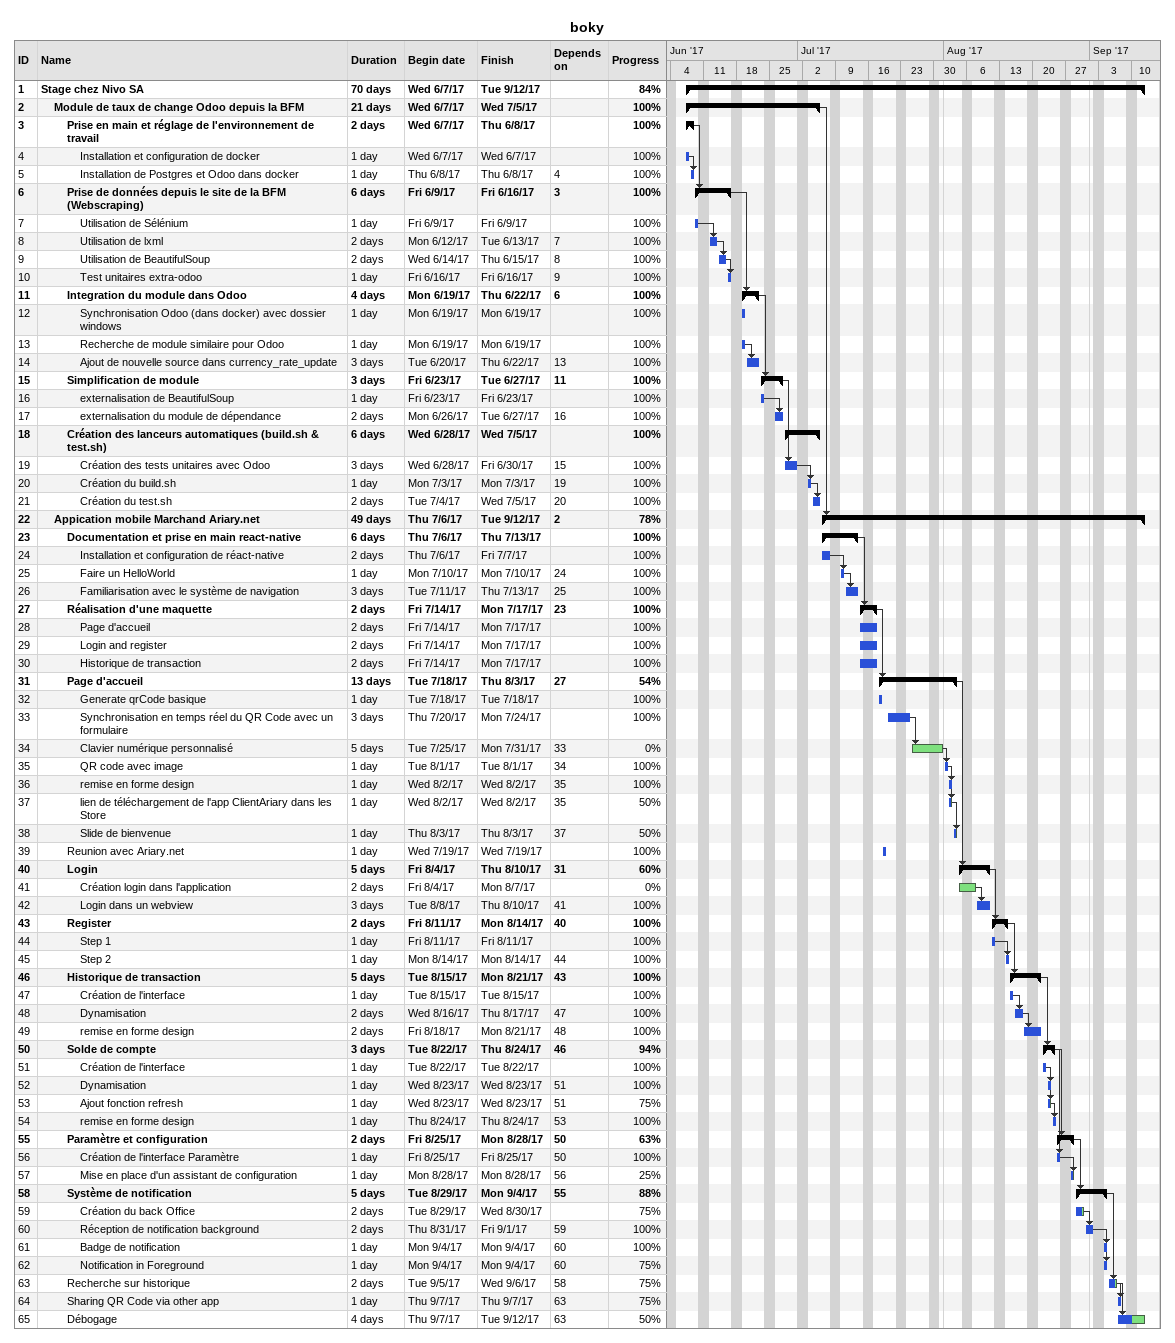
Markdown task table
boky

| ID | Level | Task | Duration | Start | Finish | Predecessors | % complete |
|---|---|---|---|---|---|---|---|
| 1 | 1 | **Stage chez Nivo SA** | 70d | 2017-06-07 | 2017-09-12 |  | 84 |
| 2 | 2 | **Module de taux de change Odoo depuis la BFM** | 21d | 2017-06-07 | 2017-07-05 |  | 100 |
| 3 | 3 | **Prise en main et réglage de l'environnement de travail** | 2d | 2017-06-07 | 2017-06-08 |  | 100 |
| 4 | 4 | Installation et configuration de docker | 1d | 2017-06-07 | 2017-06-07 |  | 100 |
| 5 | 4 | Installation de Postgres et Odoo dans docker | 1d | 2017-06-08 | 2017-06-08 | 4 | 100 |
| 6 | 3 | **Prise de données depuis le site de la BFM (Webscraping)** | 6d | 2017-06-09 | 2017-06-16 | 3 | 100 |
| 7 | 4 | Utilisation de Sélénium | 1d | 2017-06-09 | 2017-06-09 |  | 100 |
| 8 | 4 | Utilisation de lxml | 2d | 2017-06-12 | 2017-06-13 | 7 | 100 |
| 9 | 4 | Utilisation de BeautifulSoup | 2d | 2017-06-14 | 2017-06-15 | 8 | 100 |
| 10 | 4 | Test unitaires extra-odoo | 1d | 2017-06-16 | 2017-06-16 | 9 | 100 |
| 11 | 3 | **Integration du module dans Odoo** | 4d | 2017-06-19 | 2017-06-22 | 6 | 100 |
| 12 | 4 | Synchronisation Odoo (dans docker) avec dossier windows | 1d | 2017-06-19 | 2017-06-19 |  | 100 |
| 13 | 4 | Recherche de module similaire pour Odoo | 1d | 2017-06-19 | 2017-06-19 |  | 100 |
| 14 | 4 | Ajout de nouvelle source dans currency_rate_update | 3d | 2017-06-20 | 2017-06-22 | 13 | 100 |
| 15 | 3 | **Simplification de module** | 3d | 2017-06-23 | 2017-06-27 | 11 | 100 |
| 16 | 4 | externalisation de BeautifulSoup | 1d | 2017-06-23 | 2017-06-23 |  | 100 |
| 17 | 4 | externalisation du module de dépendance | 2d | 2017-06-26 | 2017-06-27 | 16 | 100 |
| 18 | 3 | **Création des lanceurs automatiques (build.sh & test.sh)** | 6d | 2017-06-28 | 2017-07-05 |  | 100 |
| 19 | 4 | Création des tests unitaires avec Odoo | 3d | 2017-06-28 | 2017-06-30 | 15 | 100 |
| 20 | 4 | Création du build.sh | 1d | 2017-07-03 | 2017-07-03 | 19 | 100 |
| 21 | 4 | Création du test.sh | 2d | 2017-07-04 | 2017-07-05 | 20 | 100 |
| 22 | 2 | **Appication mobile Marchand Ariary.net** | 49d | 2017-07-06 | 2017-09-12 | 2 | 78 |
| 23 | 3 | **Documentation et prise en main react-native** | 6d | 2017-07-06 | 2017-07-13 |  | 100 |
| 24 | 4 | Installation et configuration de réact-native | 2d | 2017-07-06 | 2017-07-07 |  | 100 |
| 25 | 4 | Faire un HelloWorld | 1d | 2017-07-10 | 2017-07-10 | 24 | 100 |
| 26 | 4 | Familiarisation avec le système de navigation | 3d | 2017-07-11 | 2017-07-13 | 25 | 100 |
| 27 | 3 | **Réalisation d'une maquette** | 2d | 2017-07-14 | 2017-07-17 | 23 | 100 |
| 28 | 4 | Page d'accueil | 2d | 2017-07-14 | 2017-07-17 |  | 100 |
| 29 | 4 | Login and register | 2d | 2017-07-14 | 2017-07-17 |  | 100 |
| 30 | 4 | Historique de transaction | 2d | 2017-07-14 | 2017-07-17 |  | 100 |
| 31 | 3 | **Page d'accueil** | 13d | 2017-07-18 | 2017-08-03 | 27 | 54 |
| 32 | 4 | Generate qrCode basique | 1d | 2017-07-18 | 2017-07-18 |  | 100 |
| 33 | 4 | Synchronisation en temps réel du QR Code avec un formulaire | 3d | 2017-07-20 | 2017-07-24 |  | 100 |
| 34 | 4 | Clavier numérique personnalisé | 5d | 2017-07-25 | 2017-07-31 | 33 | 0 |
| 35 | 4 | QR code avec image | 1d | 2017-08-01 | 2017-08-01 | 34 | 100 |
| 36 | 4 | remise en forme design | 1d | 2017-08-02 | 2017-08-02 | 35 | 100 |
| 37 | 4 | lien de téléchargement de l'app ClientAriary dans les Store | 1d | 2017-08-02 | 2017-08-02 | 35 | 50 |
| 38 | 4 | Slide de bienvenue | 1d | 2017-08-03 | 2017-08-03 | 37 | 50 |
| 39 | 3 | Reunion avec Ariary.net | 1d | 2017-07-19 | 2017-07-19 |  | 100 |
| 40 | 3 | **Login** | 5d | 2017-08-04 | 2017-08-10 | 31 | 60 |
| 41 | 4 | Création login dans l'application | 2d | 2017-08-04 | 2017-08-07 |  | 0 |
| 42 | 4 | Login dans un webview | 3d | 2017-08-08 | 2017-08-10 | 41 | 100 |
| 43 | 3 | **Register** | 2d | 2017-08-11 | 2017-08-14 | 40 | 100 |
| 44 | 4 | Step 1 | 1d | 2017-08-11 | 2017-08-11 |  | 100 |
| 45 | 4 | Step 2 | 1d | 2017-08-14 | 2017-08-14 | 44 | 100 |
| 46 | 3 | **Historique de transaction** | 5d | 2017-08-15 | 2017-08-21 | 43 | 100 |
| 47 | 4 | Création de l'interface | 1d | 2017-08-15 | 2017-08-15 |  | 100 |
| 48 | 4 | Dynamisation | 2d | 2017-08-16 | 2017-08-17 | 47 | 100 |
| 49 | 4 | remise en forme design | 2d | 2017-08-18 | 2017-08-21 | 48 | 100 |
| 50 | 3 | **Solde de compte** | 3d | 2017-08-22 | 2017-08-24 | 46 | 94 |
| 51 | 4 | Création de l'interface | 1d | 2017-08-22 | 2017-08-22 |  | 100 |
| 52 | 4 | Dynamisation | 1d | 2017-08-23 | 2017-08-23 | 51 | 100 |
| 53 | 4 | Ajout fonction refresh | 1d | 2017-08-23 | 2017-08-23 | 51 | 75 |
| 54 | 4 | remise en forme design | 1d | 2017-08-24 | 2017-08-24 | 53 | 100 |
| 55 | 3 | **Paramètre et configuration** | 2d | 2017-08-25 | 2017-08-28 | 50 | 63 |
| 56 | 4 | Création de l'interface Paramètre | 1d | 2017-08-25 | 2017-08-25 | 50 | 100 |
| 57 | 4 | Mise en place d'un assistant de configuration | 1d | 2017-08-28 | 2017-08-28 | 56 | 25 |
| 58 | 3 | **Système de notification** | 5d | 2017-08-29 | 2017-09-04 | 55 | 88 |
| 59 | 4 | Création du back Office | 2d | 2017-08-29 | 2017-08-30 |  | 75 |
| 60 | 4 | Réception de notification background | 2d | 2017-08-31 | 2017-09-01 | 59 | 100 |
| 61 | 4 | Badge de notification | 1d | 2017-09-04 | 2017-09-04 | 60 | 100 |
| 62 | 4 | Notification in Foreground | 1d | 2017-09-04 | 2017-09-04 | 60 | 75 |
| 63 | 3 | Recherche sur historique | 2d | 2017-09-05 | 2017-09-06 | 58 | 75 |
| 64 | 3 | Sharing QR Code via other app | 1d | 2017-09-07 | 2017-09-07 | 63 | 75 |
| 65 | 3 | Débogage | 4d | 2017-09-07 | 2017-09-12 | 63 | 50 |
